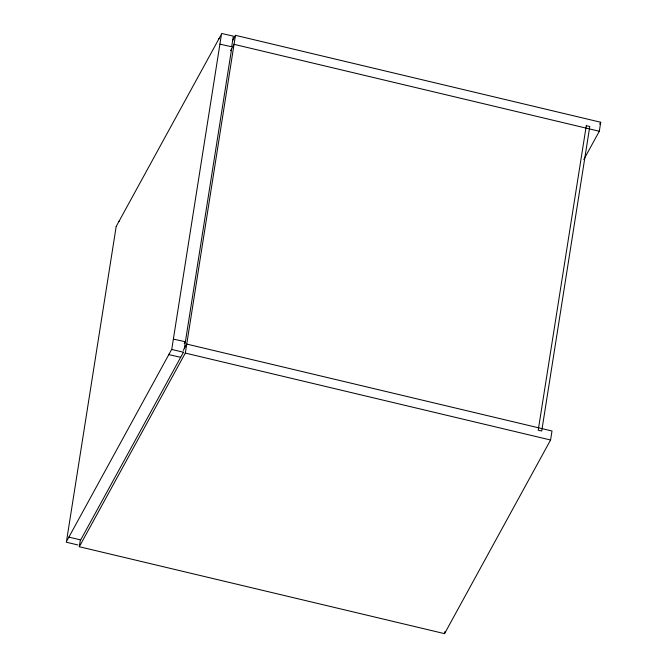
<?xml version="1.0" encoding="UTF-8"?>
<svg xmlns="http://www.w3.org/2000/svg" width="667" height="667" viewBox="0 0 667 667"><rect width="100%" height="100%" fill="white"/><g stroke="black" fill="none" stroke-linecap="round" stroke-linejoin="round"><path stroke-width="1" d="M69.143 536.66L69.176 537.218L80.707 539.903L183.467 352.201M118.876 221.561L119.076 221.06M183.233 350.467L186.735 344.072L552.001 430.999L550.575 440.003L444.556 633.65L79.298 546.723L80.399 539.72M169.085 354.119L169.118 354.669L180.665 357.312M218.818 39.02L219.018 38.511M184.334 348.466L231.641 48.724M79.298 546.723L185.318 353.076L235.468 35.326L600.725 122.253L599.308 131.257L583.808 159.571M444.556 633.65L444.872 631.649M66.275 542.196L77.931 544.972M221.686 33.483L233.333 36.135L231.682 46.74L219.918 44.172M232.466 40.812L235.468 35.326M230.549 50.725L234.042 44.33L599.308 131.257M173.362 339.144L185.067 341.646L184.2 343.397M599.725 124.079L600.725 122.253M183.442 352.226L171.886 349.491M185.318 353.076L550.575 440.003M116.191 226.463L66.458 541.562L171.769 349.208L221.502 34.109L116.191 226.463M586.285 125.688L538.219 430.198L541.721 431.024L589.778 126.522L586.285 125.688"/></g></svg>
